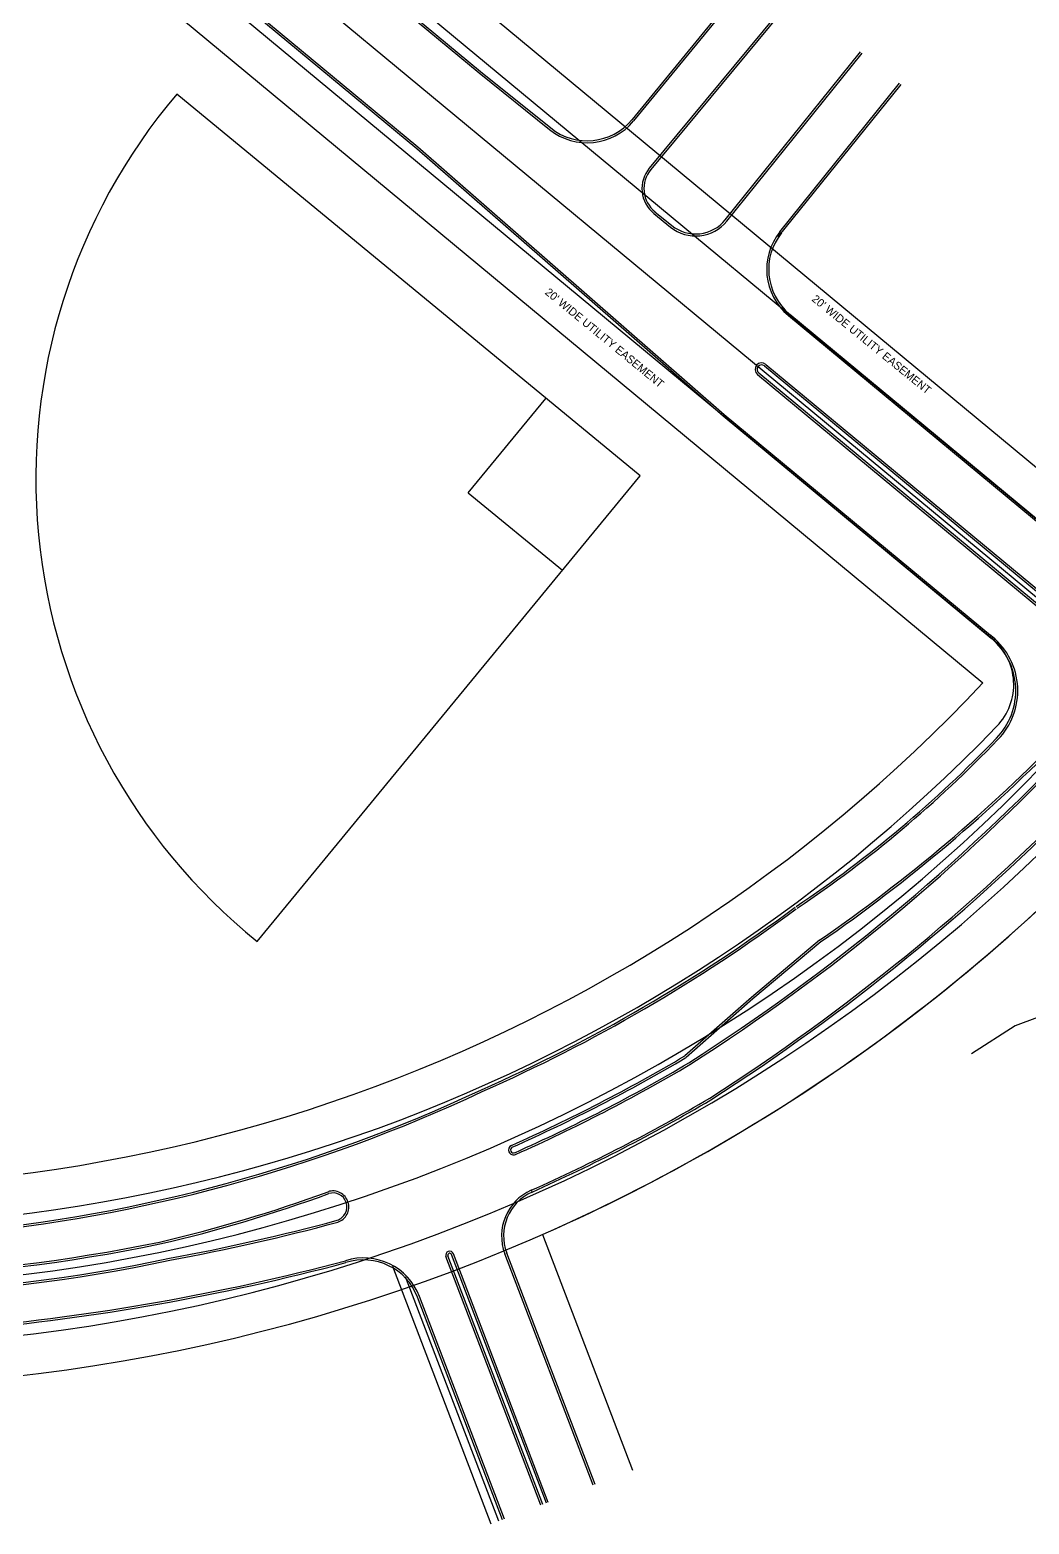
# Model space of a CAD drawing. Extents: x 5056 to 8489, y 7656 to 10510.
# Drawn here: x 6430 to 6929, y 8055 to 8802 of the extents above; entities that cross this region are included whole.
import ezdxf

# ---------------------------------------------------------------- set-up
doc = ezdxf.new("R2010")
doc.units = 0
for name, color, linetype in [('Ex Easements', 7, 'Continuous'), ('Ex Parcels', 7, 'Continuous'), ('Ex Roads', 7, 'Continuous')]:
    doc.layers.add(name, color=color, linetype=linetype)

msp = doc.modelspace()

# ---------------------------------------------------------------- linework, layer by layer
at = {"layer": 'Ex Easements'}
for p, q in [((6457.45, 8847.34), (6906.21, 8475.38)), ((6685.99, 8199.67), (6730.97, 8081.84))]:
    msp.add_line(p, q, dxfattribs=at)
msp.add_lwpolyline([(6521.26, 8924.34), (6971.02, 8551.55), (7365.11, 9032.74)], dxfattribs=at)
for radius, start, end in [(800, 262.36389, 316.76271), (900, 262.36389, 320.68278), (900, 293.75845, 320.68278)]:
    msp.add_arc((6323.4, 9023.39), radius, start, end, dxfattribs=at)
at = {"layer": 'Ex Parcels'}
for p, q in [((6508.5, 8908.94), (6950.51, 8542.57)), ((6470.21, 8862.74), (6910.73, 8497.61))]:
    msp.add_line(p, q, dxfattribs=at)
for centre, radius, start, end in [((6891.59, 8474.51), 30, 315.99028, 50.34611), ((6323.4, 9023.39), 880, 262.36389, 320.68278), ((6323.4, 9023.39), 820, 262.36389, 315.99064)]:
    msp.add_arc(centre, radius, start, end, dxfattribs=at)
at = {"layer": 'Ex Roads'}
for p, q in [((7007.52, 9056.12), (6739.39, 8732.63)), ((7008.29, 9055.49), (6740.16, 8731.99)), ((6489.35, 8885.84), (6977.82, 8480.97)), ((6473.4, 8866.59), (6623.11, 8742.51)), ((6474.04, 8867.36), (6623.75, 8743.28)), ((6805.02, 8847.58), (6730.76, 8756.91)), ((6805.79, 8846.95), (6731.54, 8756.28)), ((6584.09, 8838.49), (6654.38, 8780.23)), ((6584.73, 8839.26), (6655.02, 8781)), ((6777.38, 8706.8), (6845.03, 8790.76)), ((6778.16, 8706.17), (6845.81, 8790.13)), ((6654.38, 8780.23), (6689.5, 8751.93)), ((6655.01, 8781.01), (6690.13, 8752.71)), ((6803.9, 8698.28), (6865.28, 8774.45)), ((6804.71, 8700.87), (6864.5, 8775.07)), ((6623.1, 8742.52), (6776.25, 8608.76)), ((6623.75, 8743.28), (6776.88, 8609.53)), ((6741.61, 8710), (6750.04, 8703.15)), ((6742.24, 8710.78), (6750.67, 8703.93)), ((6808.93, 8658.95), (6951.56, 8540.77)), ((6809.57, 8659.72), (6952.2, 8541.54)), ((6796.98, 8633.78), (6945.97, 8510.32)), ((6797.62, 8634.55), (6946.61, 8511.09)), ((6793.47, 8629.55), (6942.46, 8506.08)), ((6794.11, 8630.32), (6943.1, 8506.85)), ((6776.25, 8608.76), (6910.31, 8497.64)), ((6776.88, 8609.53), (6910.95, 8498.41)), ((6910.08, 8499.14), (6910.95, 8498.41)), ((6669.23, 8240.92), (6669.23, 8240.92)), ((6680.36, 8221.78), (6680.76, 8220.89)), ((6685.18, 8064.36), (6637.75, 8188.61)), ((6686.11, 8064.71), (6638.68, 8188.97)), ((6687.98, 8065.42), (6640.55, 8189.68)), ((6688.91, 8065.78), (6641.48, 8190.04)), ((6711.35, 8074.35), (6667.18, 8190.03)), ((6712.28, 8074.7), (6668.11, 8190.39)), ((6660.42, 8054.91), (6611.26, 8183.7)), ((6664.15, 8056.33), (6617.53, 8178.48)), ((6666.02, 8057.04), (6623.56, 8168.29)), ((6666.96, 8057.4), (6624.49, 8168.65))]:
    msp.add_line(p, q, dxfattribs=at)
for points in [[(6734.78, 8578.78), (6503.11, 8769.53)], [(6648.89, 8570.38), (6687.71, 8617.53)], [(6543.34, 8346.16), (6734.78, 8578.78)], [(6648.89, 8570.38), (6695.97, 8531.63)], [(6824.48, 8346.72), (6790.48, 8318.13), (6757.17, 8288.92)], [(6825.12, 8345.96), (6791.13, 8317.37), (6757.83, 8288.17)], [(6966.97, 8320.55), (6922.31, 8303.97), (6900.52, 8289.88)]]:
    msp.add_lwpolyline(points, dxfattribs=at)
for centre, radius, start, end in [((6729.85, 8577.48), 297.14, 139.73521, 231.12071), ((6708.33, 8775.29), 30, 231.13841, 320.68278), ((6708.33, 8775.29), 29, 231.13841, 320.68278), ((6751.71, 8722.41), 16, 140.34611, 230.88744), ((6751.71, 8722.41), 15, 140.34611, 230.88744), ((6762.59, 8718.72), 20, 231.13841, 321.13841), ((6762.59, 8718.72), 19, 231.13841, 321.13841), ((6828.07, 8682.05), 30, 141.13841, 230.35483), ((6828.07, 8682.05), 29, 141.13841, 230.35483), ((6795.55, 8632.05), 3.25, 140.35124, 230.35124), ((6795.55, 8632.05), 3.25, 50.35124, 140.35124), ((6795.55, 8632.05), 2.25, 140.35124, 230.35124), ((6795.55, 8632.05), 2.25, 50.35124, 140.35124), ((6888.61, 8471.46), 34, 315.68128, 50.34611), ((6888.61, 8471.46), 35, 315.68128, 50.34611), ((6323.4, 9023.39), 850, 262.36389, 320.68278), ((6323.4, 9023.39), 850, 262.36389, 320.68278), ((6473.35, 8869.26), 609.06, 303.87477, 316.19955), ((6473.15, 8869.5), 610.36, 303.87909, 316.19558), ((6356.72, 9024.01), 823.11, 304.63054, 315.78791), ((6356.72, 9024.01), 824.11, 304.63054, 315.78791), ((6209.22, 9145.07), 1020.48, 302.61208, 316.69564), ((6209.25, 9145.04), 1021.44, 302.60969, 316.69645), ((6194.19, 9164.62), 1065.54, 302.68679, 315.70528), ((6194.15, 9164.69), 1066.62, 302.68495, 315.70158), ((6323.4, 9023.39), 821.5, 293.84419, 306.52012), ((6323.4, 9023.39), 822.5, 293.84419, 306.52012), ((6323.4, 9023.39), 853, 294.01163, 300.56606), ((6323.4, 9023.39), 854, 294.01163, 300.56606), ((6323.4, 9023.39), 857, 294.01163, 300.56606), ((6323.4, 9023.39), 858, 294.01163, 300.56606), ((6321.43, 8984.3), 786.73, 275.30244, 295.12502), ((6321.43, 8984.3), 787.73, 275.29631, 295.12502), ((6323.4, 9023.39), 877.5, 294.00388, 300.56606), ((6326.83, 9017.17), 871.39, 293.96383, 300.57954), ((6671.52, 8241.93), 2.5, 114.01163, 203.84419), ((6671.52, 8241.93), 2.5, 203.84419, 294.01163), ((6671.52, 8241.93), 1.5, 114.01163, 203.84419), ((6671.52, 8241.93), 1.5, 203.84419, 294.01163), ((6338.35, 8872.69), 694.57, 282.99232, 290.25147), ((6338.35, 8872.69), 695.57, 282.99138, 290.25147), ((6581.21, 8213.54), 7.9, 17.20952, 107.94692), ((6581.2, 8213.43), 7, 18.97313, 107.65555), ((6581.16, 8213.45), 7.03, 287.76434, 18.7118), ((6581.23, 8213.37), 7.93, 287.43977, 18.42274), ((6690.53, 8198.95), 25, 114.00388, 200.89155), ((6690.53, 8198.95), 24, 114.00388, 200.89155), ((6296.95, 9274.98), 1105.94, 280.5557, 285.00822), ((6296.95, 9274.98), 1106.94, 280.5563, 285.00822), ((6323.4, 9023.39), 846, 262.36389, 281.68369), ((6323.4, 9023.39), 845, 262.36389, 281.68291), ((6323.4, 9023.39), 855, 262.36389, 281.90321), ((6323.4, 9023.39), 854, 262.36389, 281.904), ((6295.51, 9285.78), 1137.32, 275.17522, 284.87324), ((6295.53, 9285.63), 1138.17, 275.17477, 284.8765), ((6596.47, 8157.95), 30, 20.89155, 107.51182), ((6596.47, 8157.95), 29, 20.89155, 107.51182), ((6639.62, 8189.32), 2, 110.89155, 200.89155), ((6639.62, 8189.32), 1, 110.89155, 200.89155), ((6639.62, 8189.32), 2, 20.89155, 110.89155), ((6639.62, 8189.32), 1, 20.89155, 110.89155)]:
    msp.add_arc(centre, radius, start, end, dxfattribs=at)

# ---------------------------------------------------------------- texts
at = {"layer": 'Ex Easements'}
for rotation, p in [(320.57504, (6686.91, 8669.97)), (320.83429, (6820.29, 8666.58))]:
    msp.add_text("20' WIDE UTILITY EASEMENT", height=4, rotation=rotation, dxfattribs=at).set_placement(p)

doc.saveas('drawing.dxf')
